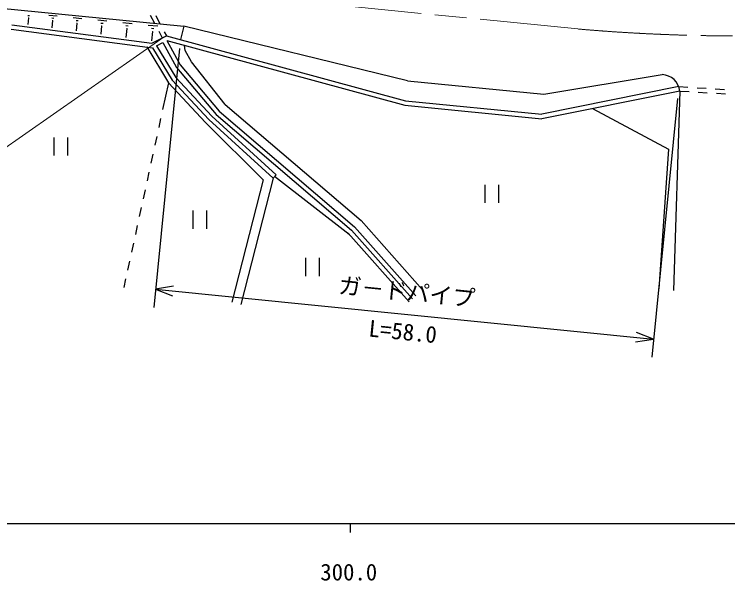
# Model space of a CAD drawing. Units: millimetres, scale not verified. Extents: x 40000 to 680000, y 20000 to 380000.
# Drawn here: x 331178 to 409389, y 198715 to 260831 of the extents above; entities that cross this region are included whole.
import ezdxf
from ezdxf.enums import TextEntityAlignment as Align

# ---------------------------------------------------------------- set-up
doc = ezdxf.new("R2010")
doc.units = ezdxf.units.MM
doc.header["$LTSCALE"] = 1000
doc.linetypes.add('CHAIN', pattern=[18.5, 12, -1.5, 3.5, -1.5])
for name, color, linetype, lineweight in [('S-BGD', 7, 'Continuous', 25), ('S-BMK', 2, 'CHAIN', 13), ('S-STR-HTXT', 7, 'Continuous', 13), ('S-STR-STRC', 7, 'Continuous', 25), ('S-TTL-BAND', 7, 'Continuous', 25)]:
    doc.layers.add(name, color=color, linetype=linetype, lineweight=lineweight)
doc.styles.add('@ＭＳ ゴシック', font='')
doc.styles.add('ＭＳ ゴシック', font='')
doc.styles.get('@ＭＳ ゴシック').set_extended_font_data('@MS Gothic')
doc.styles.get('ＭＳ ゴシック').set_extended_font_data('MS Gothic')

msp = doc.modelspace()

# ---------------------------------------------------------------- linework, layer by layer
at = {"layer": 'S-BGD'}
for p, q in [((128813, 281591), (349759, 259512)), ((332648, 260707), (332865, 260686)), ((334966, 260739), (335875, 260649)), ((337624, 260474), (338573, 260379)), ((346081, 260748), (346551, 259865)), ((346683, 260681), (347153, 259799)), ((330912, 259677), (346246, 257677)), ((332730, 260435), (332657, 259701)), ((332703, 260438), (332758, 260433)), ((335280, 260432), (335507, 260410)), ((335366, 260148), (335287, 259358)), ((335338, 260151), (335394, 260145)), ((337951, 260153), (338189, 260130)), ((338042, 259856), (337957, 259010)), ((338012, 259859), (338071, 259853)), ((340322, 260204), (341312, 260105)), ((340664, 259870), (340911, 259845)), ((343061, 259930), (344093, 259827)), ((330847, 259181), (346332, 257161)), ((340758, 259560), (340667, 258656)), ((340727, 259564), (340789, 259557)), ((343417, 259582), (343675, 259557)), ((343515, 259260), (343419, 258298)), ((343483, 259263), (343547, 259257)), ((345842, 259653), (346916, 259545)), ((346212, 259290), (346481, 259263)), ((346314, 258955), (346212, 257933)), ((346281, 258958), (346348, 258951)), ((347021, 258982), (347409, 258253)), ((347622, 258916), (347857, 258475)), ((349759, 259512), (349405, 258055)), ((374288, 253544), (349759, 259512)), ((346246, 257677), (347857, 258475)), ((347857, 258475), (374069, 251355)), ((346781, 257384), (347460, 257721)), ((346781, 257384), (348879, 253909)), ((347460, 257721), (348959, 254997)), ((347909, 257943), (349373, 255281)), ((347909, 257943), (373978, 250861)), ((349921, 256847), (349852, 257415)), ((345698, 257244), (348077, 253303)), ((346332, 257161), (348478, 253606)), ((350602, 255623), (349921, 256847)), ((348959, 254997), (353296, 249839)), ((349373, 255281), (353652, 250192)), ((354302, 250952), (350602, 255623)), ((389213, 252052), (402194, 254216)), ((348478, 253606), (352495, 249298)), ((348879, 253909), (352847, 249654)), ((374288, 253544), (389213, 252052)), ((348077, 253303), (347437, 250372)), ((348077, 253303), (352130, 248957)), ((404029, 252895), (388994, 249863)), ((404029, 252895), (405027, 252835)), ((406025, 252776), (407023, 252716)), ((408021, 252656), (409020, 252597)), ((404152, 252409), (389020, 249358)), ((404152, 252409), (403446, 230537)), ((404152, 252409), (405150, 252348)), ((406148, 252286), (407146, 252225)), ((408145, 252163), (409143, 252101)), ((374069, 251355), (388994, 249863)), ((354302, 250952), (369190, 238224)), ((373978, 250861), (389020, 249358)), ((394581, 250480), (402906, 246028)), ((352847, 249654), (359890, 243221)), ((353296, 249839), (368137, 237150)), ((353652, 250192), (368488, 237508)), ((347224, 249395), (347011, 248418)), ((352130, 248957), (358473, 242664)), ((352495, 249298), (359553, 242851)), ((335518, 247330), (335518, 245330)), ((337018, 247330), (337018, 245330)), ((346798, 247441), (346585, 246464)), ((402906, 246028), (401820, 230718)), ((346372, 245487), (346159, 244510)), ((345946, 243533), (345733, 242556)), ((358473, 242664), (355039, 229261)), ((359553, 242851), (356008, 229012)), ((359890, 243221), (359553, 242851)), ((367890, 236676), (359722, 243036)), ((382765, 242142), (382765, 240142)), ((384265, 242142), (384265, 240142)), ((345520, 241579), (345307, 240602)), ((345093, 239625), (344880, 238648)), ((350769, 239311), (350769, 237311)), ((352269, 239311), (352269, 237311)), ((369190, 238224), (375944, 230628)), ((344667, 237671), (344454, 236693)), ((368137, 237150), (374824, 229631)), ((368488, 237508), (375197, 229964)), ((367764, 236818), (374450, 229299)), ((344241, 235716), (344028, 234739)), ((363112, 234123), (363112, 232123)), ((364612, 234123), (364612, 232123)), ((343815, 233762), (343602, 232785)), ((343389, 231808), (343183, 230865))]:
    msp.add_line(p, q, dxfattribs=at)
msp.add_arc((402095, 252144), 2075, 7.35656, 87.24388, dxfattribs=at)
at = {"layer": 'S-BMK'}
msp.add_line((363839, 262125), (392944, 259217), dxfattribs=at)
msp.add_arc((410360, 458457), 200000, 265.0045, 284.84325, dxfattribs=at)
at = {"layer": 'S-STR-HTXT'}
msp.add_line((322371, 240753), (347624, 258360), dxfattribs=at)
at = {"layer": 'S-STR-STRC'}
for p, q in [((349305, 257060), (346470, 228687)), ((403900, 251604), (401064, 223231)), ((348643, 231000), (346669, 230677)), ((346669, 230677), (401263, 225221)), ((346669, 230677), (348540, 229970)), ((401263, 225221), (399392, 225928)), ((399289, 224898), (401263, 225221))]:
    msp.add_line(p, q, dxfattribs=at)
at = {"layer": 'S-TTL-BAND'}
for p, q in [((40000, 205000), (579000, 205000)), ((368000, 205000), (368000, 204000))]:
    msp.add_line(p, q, dxfattribs=at)

# ---------------------------------------------------------------- texts
at = {"layer": 'S-STR-STRC', "style": 'ＭＳ ゴシック'}
msp.add_text('ガ－ドパイプ', height=1833, rotation=354.293, dxfattribs=at).set_placement((374066, 228944), align=Align.BOTTOM_CENTER)
at = {"layer": 'S-STR-STRC', "style": '@ＭＳ ゴシック'}
msp.add_text('L=58.0', height=1833, rotation=354.293, dxfattribs=at).set_placement((373867, 226954), align=Align.TOP_CENTER)
at = {"layer": 'S-TTL-BAND', "style": 'ＭＳ ゴシック'}
msp.add_text('300.0', height=1833, dxfattribs=at).set_placement((367844, 198195), align=Align.BOTTOM_CENTER)

doc.saveas('drawing.dxf')
